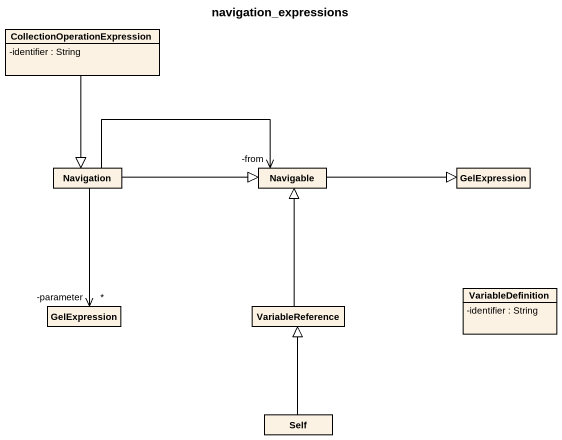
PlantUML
@startuml
title navigation_expressions
hide circle
hide empty members
skinparam classAttributeIconSize 0
class "CollectionOperationExpression" as CollectionOperationExpressio {
  -identifier : String
}
class Navigation
class Navigable
class GelExpression
class VariableDefinition {
  -identifier : String
}
class "GelExpression" as GelExpression_2
class VariableReference
class Self
CollectionOperationExpressio --|> Navigation
Navigation -right-> "-from" Navigable
Navigation -right-|> Navigable
Navigation --> "-parameter\n*" GelExpression_2
Navigable -right-|> GelExpression
VariableReference -up-|> Navigable
Self -up-|> VariableReference
@enduml
